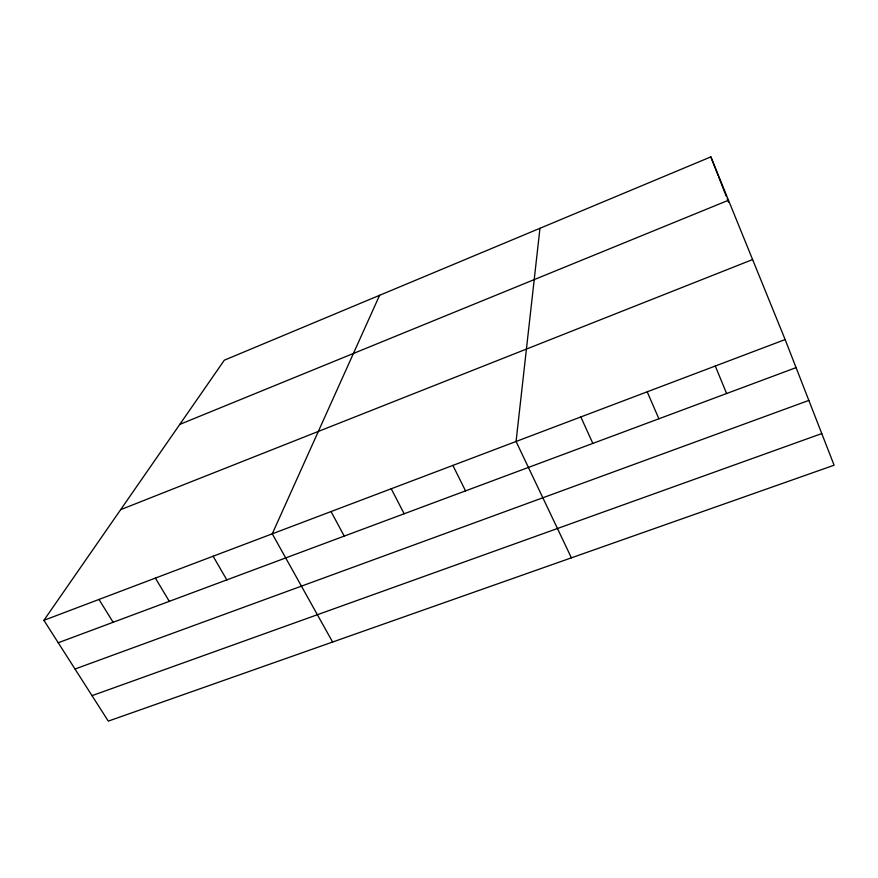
<?xml version="1.0" encoding="UTF-8"?>
<svg xmlns="http://www.w3.org/2000/svg" width="878" height="878" viewBox="0 0 878 878"><rect width="100%" height="100%" fill="white"/><g stroke="black" fill="none" stroke-linecap="round" stroke-linejoin="round"><path stroke-width="1.32" d="M539.959 228.291L516.066 441.48L571.402 557.837M379.581 295.315L272.257 533.824L332.608 642.027M43.9 620.318L224.329 360.189L710.851 156.877L785.141 339.566L834.1 465.208L108.29 721.123L43.9 620.318L785.141 339.566M179.792 424.392L728.488 200.25M120.648 509.668L752.611 259.559M58.233 642.751L796.072 367.63M75.003 669.025L808.847 400.412M92.025 695.661L821.775 433.578M98.995 599.444L113.119 622.282M155.384 578.086L169.3 601.331M213.124 556.224L226.809 579.886M331.039 511.556L344.231 536.107M391.226 488.761L404.154 513.762M452.883 465.406L465.538 490.879M580.819 416.951L592.837 443.401M647.207 391.807L658.884 418.773M715.285 366.016L726.611 393.531M710.851 156.877L718.138 175.545M718.621 176.763L726.238 196.266M727.193 198.735L728.652 202.456"/></g></svg>
